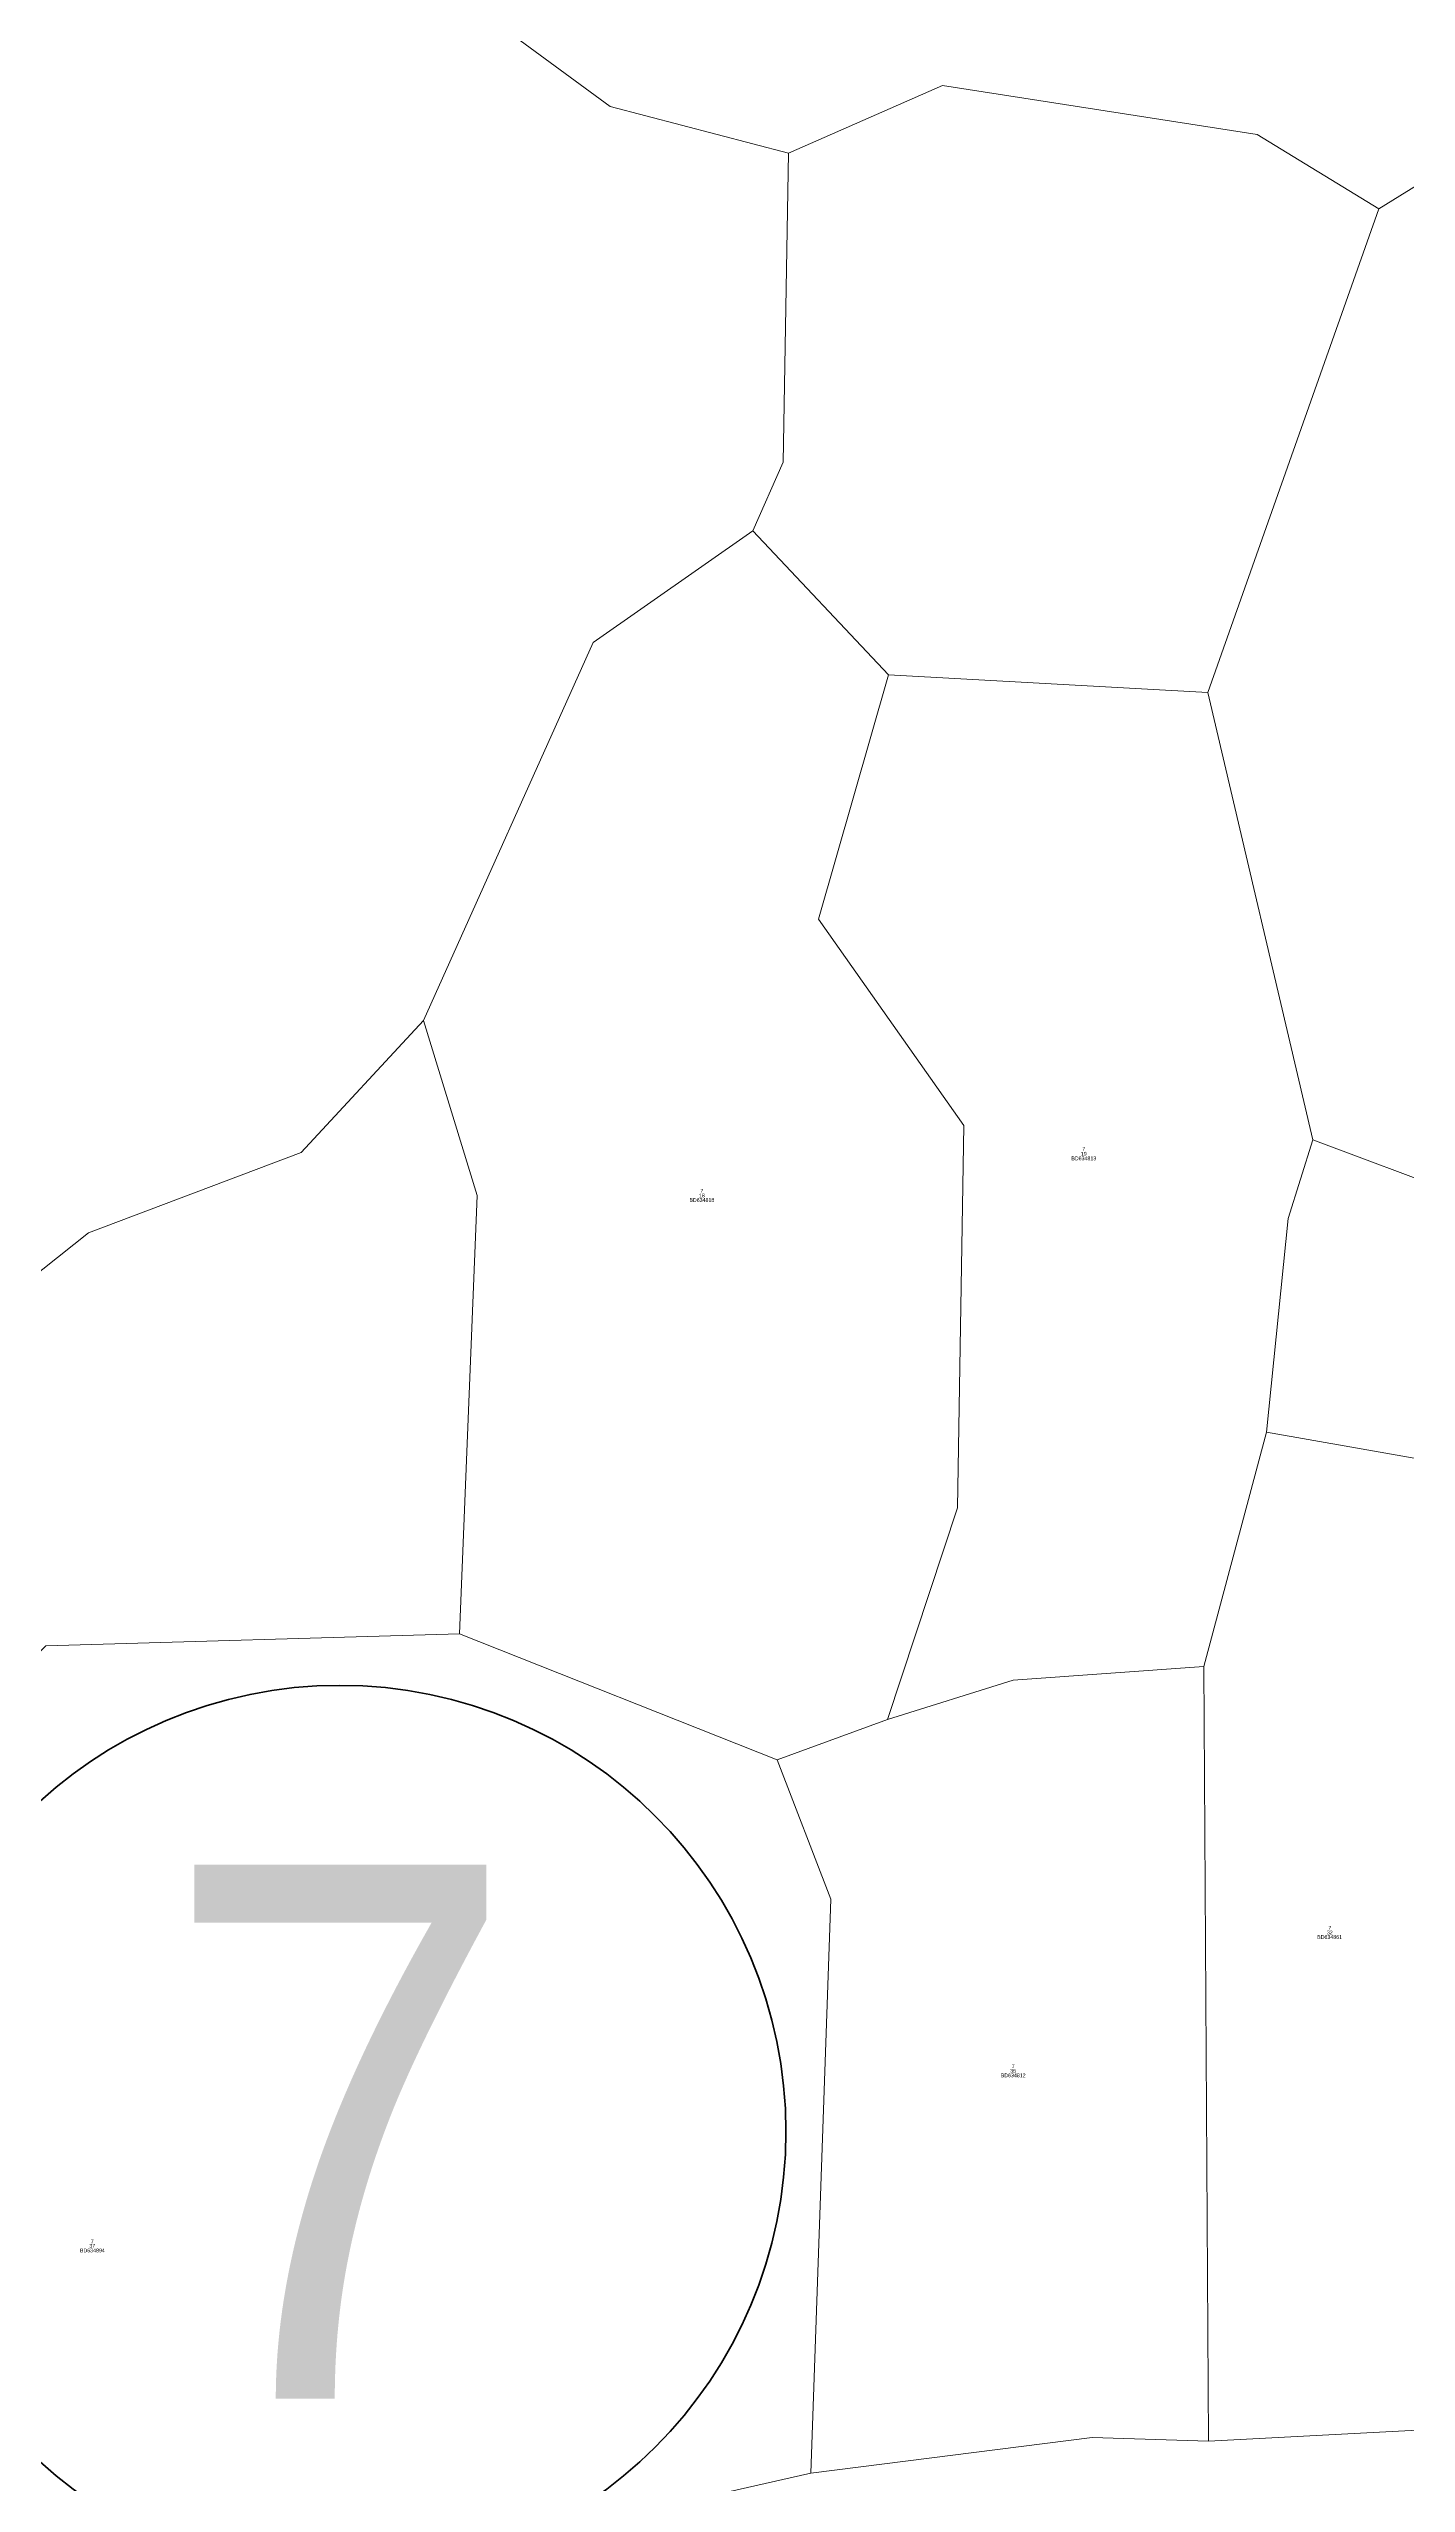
# Model space of a CAD drawing. Header units: metres. Extents: x 547915 to 556085, y 1814738 to 1822008.
# Drawn here: x 550552.5 to 550730.6, y 1819584.1 to 1819903.2 of the extents above; entities that cross this region are included whole.
import ezdxf
from ezdxf.enums import TextEntityAlignment as Align

# ---------------------------------------------------------------- set-up
doc = ezdxf.new("R2010")
doc.units = ezdxf.units.M
doc.header["$LTSCALE"] = 1.6
doc.linetypes.add('MEDIUM_DASHED', pattern=[4.5, 3, -1.5])
for name, color, linetype, lineweight in [('10', 7, 'Continuous', 13), ('23', 7, 'Continuous', 13), ('34', 7, 'MEDIUM_DASHED', 35)]:
    doc.layers.add(name, color=color, linetype=linetype, lineweight=lineweight)
doc.layers.add('20', color=7, linetype='Continuous')

msp = doc.modelspace()

# ---------------------------------------------------------------- linework, layer by layer
at = {"layer": '10'}
for p, q in [((550704.53, 1819818.82), (550726.95, 1819882.2)), ((550662.64, 1819821.11), (550704.53, 1819818.82)), ((550704.53, 1819818.82), (550718.3, 1819760.2)), ((550774.61, 1819739.05), (550718.3, 1819760.2)), ((550648.03, 1819678.9), (550606.39, 1819695.42)), ((550704.61, 1819589.61), (550704.01, 1819691.15))]:
    msp.add_line(p, q, dxfattribs=at)
for points in [[(550649.52, 1819889.5), (550626.15, 1819895.61), (550602.73, 1819912.85), (550590.31, 1819923.2), (550598.26, 1819938.18), (550589.62, 1819940.37)], [(550726.95, 1819882.2), (550710.98, 1819891.96), (550669.72, 1819898.39), (550649.52, 1819889.5)], [(550644.84, 1819839.99), (550648.82, 1819848.98), (550649.52, 1819889.5)], [(550767.1, 1819883.63), (550740.01, 1819890.3), (550726.95, 1819882.2)], [(550601.69, 1819775.82), (550623.91, 1819825.35), (550644.84, 1819839.99)], [(550662.54, 1819684.22), (550671.68, 1819711.93), (550672.53, 1819762.04), (550653.49, 1819789.1), (550662.64, 1819821.11), (550644.84, 1819839.99)], [(550601.69, 1819775.82), (550585.61, 1819758.52), (550557.76, 1819748), (550527.74, 1819724.2), (550481.39, 1819718.67)], [(550606.39, 1819695.42), (550608.71, 1819752.89), (550601.69, 1819775.82)], [(550718.3, 1819760.2), (550715.06, 1819749.89), (550712.22, 1819721.87)], [(550746.75, 1819711.72), (550734.81, 1819717.87), (550712.22, 1819721.87), (550704.01, 1819691.15)], [(550505.14, 1819661.04), (550539.3, 1819669.82), (550541.76, 1819683.46), (550552.16, 1819693.84), (550606.39, 1819695.42)], [(550704.01, 1819691.15), (550679, 1819689.34), (550662.54, 1819684.22), (550648.03, 1819678.9)], [(550652.47, 1819585.43), (550655.09, 1819660.64), (550648.03, 1819678.9)]]:
    msp.add_lwpolyline(points, dxfattribs=at)
at = {"layer": '23'}
msp.add_line((550704.61, 1819589.61), (550734.53, 1819591.17), dxfattribs=at)
for points in [[(550652.47, 1819585.43), (550689.37, 1819590.11), (550704.61, 1819589.61)], [(550472.25, 1819509.59), (550500.19, 1819519.97), (550515.9, 1819529.67), (550541.13, 1819545.53), (550564.89, 1819557.75), (550590.57, 1819568.83), (550627.55, 1819579.8), (550652.47, 1819585.43)]]:
    msp.add_lwpolyline(points, dxfattribs=at)
at = {"layer": '34', "linetype": 'Continuous', "lineweight": 40}
msp.add_circle((550590.71, 1819630.19), 58.489, dxfattribs=at)

# ---------------------------------------------------------------- texts
at = {"layer": '20'}
for s, p in [('BD634813', (550688.26, 1819757.5)), ('BD634818', (550638.175, 1819752.04)), ('BD634812', (550679, 1819637.31)), ('BD634812', (550679, 1819637.31)), ('BD634894', (550558.25, 1819614.36))]:
    msp.add_text(s, height=0.5, dxfattribs=at).set_placement(p, align=Align.CENTER)
for s, width, p in [('19', 0.95, (550688.255, 1819758.1)), ('7', 0.9, (550688.25, 1819758.7)), ('7', 0.9, (550638.17, 1819753.24)), ('18', 0.95, (550638.175, 1819752.64)), ('BD634861', 0.95, (550720.495, 1819655.44)), ('BD634861', 0.95, (550720.495, 1819655.44)), ('32', 0.95, (550720.52, 1819656.04)), ('32', 0.95, (550720.52, 1819656.04)), ('7', 0.9, (550720.52, 1819656.64)), ('7', 0.9, (550720.52, 1819656.64)), ('7', 0.95, (550679.005, 1819638.51)), ('7', 0.95, (550679.005, 1819638.51)), ('35', 0.95, (550678.995, 1819637.91)), ('35', 0.95, (550678.995, 1819637.91)), ('37', 0.95, (550558.235, 1819614.96)), ('7', 0.9, (550558.23, 1819615.56))]:
    msp.add_text(s, height=0.5, dxfattribs=dict(at, width=width)).set_placement(p, align=Align.CENTER)
at = {"layer": '34', "width": 0.9}
msp.add_text('7', height=70, dxfattribs=at).set_placement((550590.715, 1819595.19), align=Align.CENTER)

doc.saveas('drawing.dxf')
